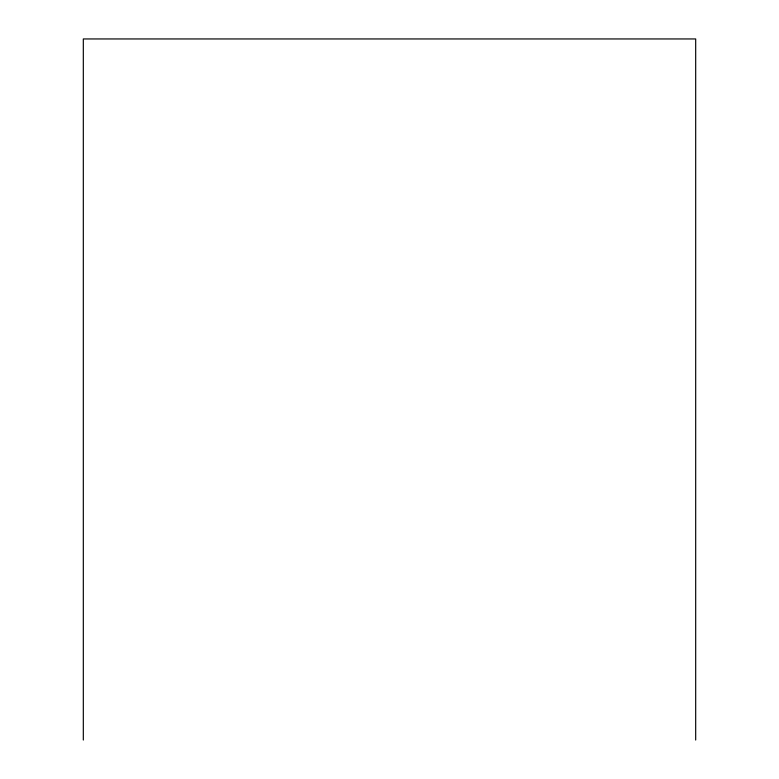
<?xml version="1.0" encoding="UTF-8"?>
<svg xmlns="http://www.w3.org/2000/svg" width="779" height="779" viewBox="0 0 779 779"><rect width="100%" height="100%" fill="white"/><g stroke="black" fill="none" stroke-linecap="round" stroke-linejoin="round"><path stroke-width="1.17" d="M695.686 740.05L695.686 38.95L83.314 38.95L83.314 740.05"/></g></svg>
